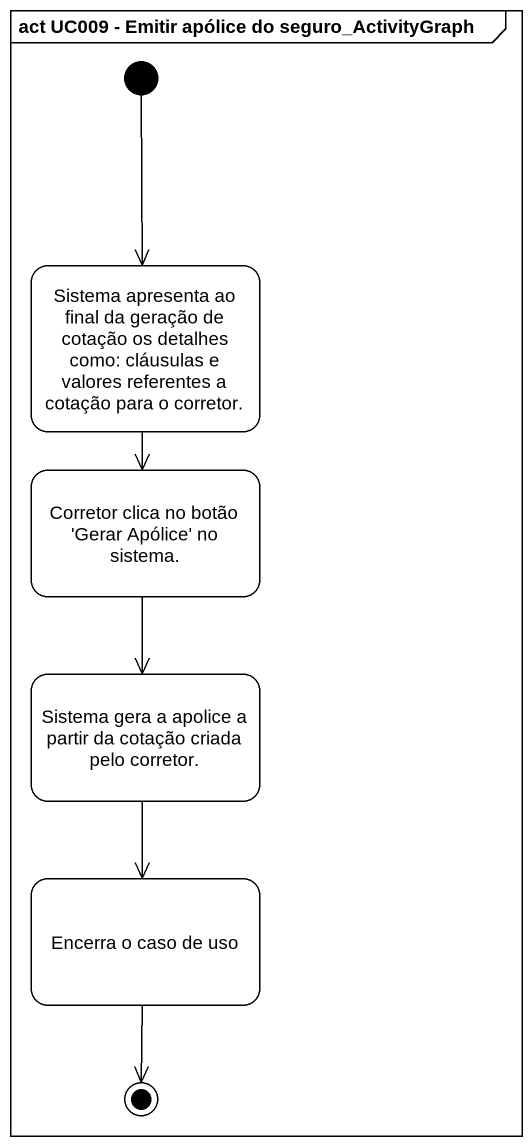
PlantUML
@startuml
mainframe act UC009 - Emitir apólice do seguro_ActivityGraph
hide empty description
state "Sistema apresenta ao final da geração de cotação os detalhes como: cláusulas e valores referentes a cotação para o corretor." as Sistema_apresenta_ao_final
state "Corretor clica no botão 'Gerar Apólice' no sistema." as Corretor_clica_no_botão
state "Sistema gera a apolice a partir da cotação criada pelo corretor." as Sistema_gera_a_apolice_a
state "Encerra o caso de uso" as Encerra_o_caso_de_uso
[*] --> Sistema_apresenta_ao_final
Sistema_apresenta_ao_final --> Corretor_clica_no_botão
Corretor_clica_no_botão --> Sistema_gera_a_apolice_a
Sistema_gera_a_apolice_a --> Encerra_o_caso_de_uso
Encerra_o_caso_de_uso --> [*]
@enduml
